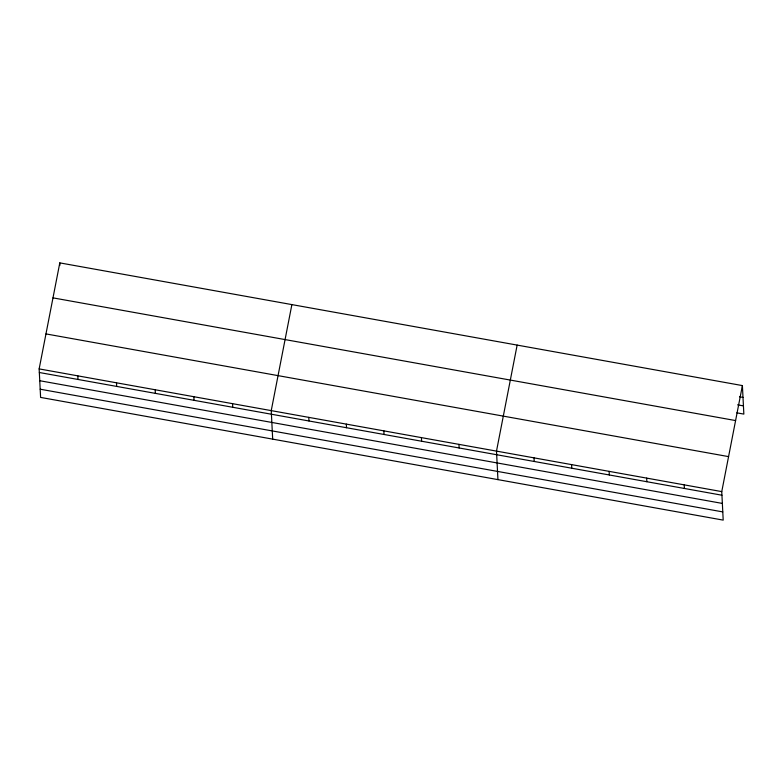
<?xml version="1.0" encoding="UTF-8"?>
<svg xmlns="http://www.w3.org/2000/svg" width="783" height="783" viewBox="0 0 783 783"><rect width="100%" height="100%" fill="white"/><g stroke="black" fill="none" stroke-linecap="round" stroke-linejoin="round"><path stroke-width="1.17" d="M742.401 385.588L721.76 491.607L723.198 520.118L40.599 397.412L39.15 368.901L59.802 262.882L742.401 385.588L743.85 414.099L736.813 412.837M291.883 304.597L271.241 410.615L272.68 439.136M517.142 345.088L496.5 451.106L497.939 479.627M739.485 396.785L743.008 397.412M737.566 404.831L743.429 405.888M52.98 297.863L735.589 420.569M45.962 333.91L728.572 456.616M39.15 368.901L721.76 491.607M39.336 372.512L721.936 495.218M39.747 380.724L722.357 503.43M40.178 389.2L722.787 511.906M684.215 484.853L684.401 488.465M646.67 478.11L646.856 481.721M609.125 471.356L609.311 474.968M571.58 464.603L571.766 468.214M534.035 457.859L534.221 461.471M458.955 444.362L459.132 447.974M421.411 437.609L421.597 441.221M383.866 430.865L384.052 434.477M346.321 424.112L346.507 427.724M308.776 417.368L308.962 420.98M232.551 403.666L232.737 407.277M193.871 396.707L194.057 400.319M155.191 389.758L155.377 393.369M116.51 382.799L116.696 386.411M77.83 375.85L78.016 379.461M59.802 262.882L59.919 265.29"/></g></svg>
